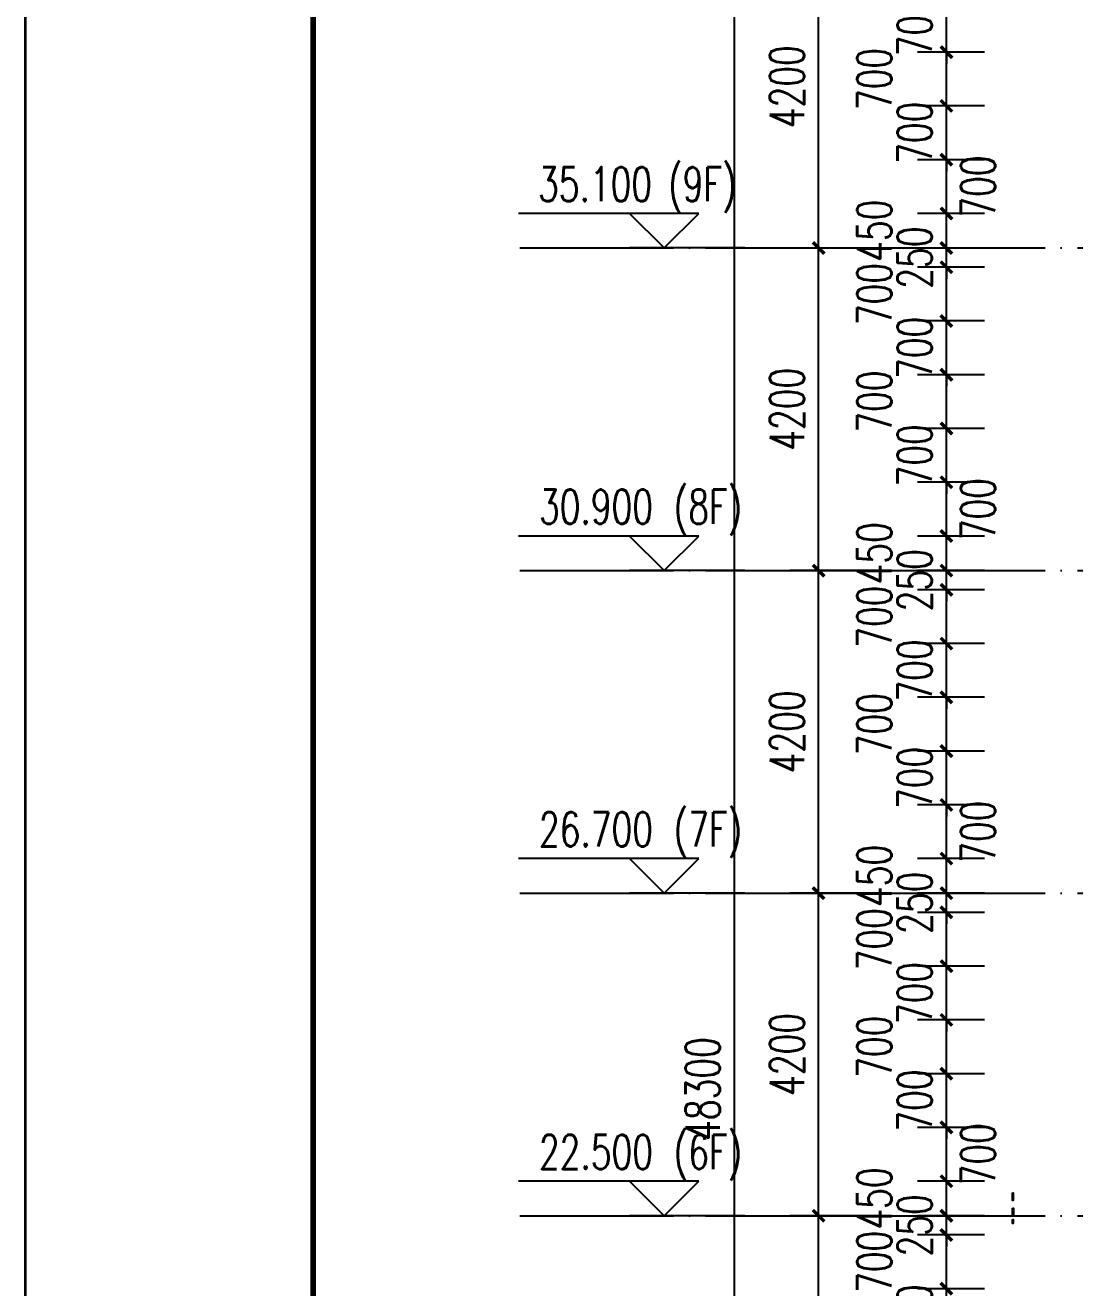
# Model space of a CAD drawing. Header units: millimetres. Extents: x 708158 to 1984082, y -168213 to -53.
# Drawn here: x 708158 to 721824, y -64394 to -47957 of the extents above; entities that cross this region are included whole.
import ezdxf

# ---------------------------------------------------------------- set-up
doc = ezdxf.new("R2010")
doc.units = ezdxf.units.MM
doc.header["$LTSCALE"] = 1000
doc.linetypes.add('DOTE', pattern=[2.42, 2, -0.2, 0.02, -0.2])
doc.layers.get('0').update_dxf_attribs({"color": 8})
for name, color, linetype in [('A-AXIS', 1, 'DOTE'), ('DIM_ELEV', 3, 'Continuous'), ('PUB_DIM', 3, 'Continuous'), ('PUB_TEXT', 7, 'Continuous')]:
    doc.layers.add(name, color=color, linetype=linetype)
doc.layers.add('图框', color=4, linetype='Continuous', lineweight=35)
doc.styles.add('_TCH_DIM', font='SIMPLEX', dxfattribs={"bigfont": 'GBCBIG'})
doc.styles.add('_TCH_DIM_T3', font='SIMPLEX', dxfattribs={"width": 0.705882, "bigfont": 'GBCBIG'})
doc.dimstyles.new('_TCH_ARCH&&150', dxfattribs={"dimtxt": 446.25, "dimasz": 150, "dimexe": 375, "dimexo": 450, "dimgap": 189.375, "dimtad": 1, "dimdec": 0, "dimzin": 0, "dimdsep": 46, "dimtxsty": '_TCH_DIM_T3', "dimblk": 'ARCHTICK', "dimcen": 0.09, "dimclrt": 7, "dimazin": 2, "dimtfac": 1, "dimtdec": 0, "dimtix": 1, "dimtmove": 2, "dimatfit": 3, "dimfxl": 1, "dimtolj": 1, "dimtzin": 0, "dimarcsym": 0})

# ---------------------------------------------------------------- blocks, each defined once
blk = doc.blocks.new('A$C998f5811')
at = {"layer": '图框', "color": 4}
blk.add_line((-126150, 89100), (-126150, 0), dxfattribs=at)
at = {"layer": '图框', "color": 4, "const_width": 74.2}
blk.add_lwpolyline([(-122400, 1500), (-1500, 1500), (-1500, 87600), (-122400, 87600)], close=True, dxfattribs=at)
blk = doc.blocks.new('_ArchTick')
at = {"color": 0, "linetype": 'ByBlock', "const_width": 0.3}
blk.add_lwpolyline([(-0.5, -0.5), (0.5, 0.5)], dxfattribs=at)
blk = doc.blocks.new('*D175')
at = {"layer": 'Defpoints', "color": 0, "transparency": 16777216}
for p in [(717393, -37657), (719866, -37657), (719866, -85957)]:
    blk.add_point(p, dxfattribs=at)
at = {"layer": 'PUB_DIM', "color": 0, "lineweight": -2, "transparency": 16777216}
for p, q in [((719416, -37657), (717018, -37657)), ((717393, -85957), (717393, -37657)), ((719416, -85957), (717018, -85957))]:
    blk.add_line(p, q, dxfattribs=at)
at = {"layer": 'PUB_DIM', "color": 0, "lineweight": -2, "transparency": 16777216, "xscale": 150, "yscale": 150, "zscale": 150}
for p, rotation in [((717393, -37657), 90), ((717393, -85957), 270)]:
    blk.add_blockref('_ArchTick', p, dxfattribs=dict(at, rotation=rotation))
at = {"layer": 'PUB_DIM', "color": 7, "transparency": 16777216, "insert": (716980, -61807), "char_height": 446.2, "attachment_point": 5, "rotation": 90, "style": '_TCH_DIM_T3'}
blk.add_mtext('\\A1;48300', dxfattribs=at)
blk = doc.blocks.new('*D180')
at = {"layer": 'Defpoints', "color": 0, "transparency": 16777216}
for p in [(718489, -63457), (719866, -63457), (719866, -67657)]:
    blk.add_point(p, dxfattribs=at)
at = {"layer": 'PUB_DIM', "color": 0, "lineweight": -2, "transparency": 16777216}
for p, q in [((719416, -63457), (718114, -63457)), ((718489, -67657), (718489, -63457)), ((719416, -67657), (718114, -67657))]:
    blk.add_line(p, q, dxfattribs=at)
at = {"layer": 'PUB_DIM', "color": 0, "lineweight": -2, "transparency": 16777216, "xscale": 150, "yscale": 150, "zscale": 150}
for p, rotation in [((718489, -63457), 90), ((718489, -67657), 270)]:
    blk.add_blockref('_ArchTick', p, dxfattribs=dict(at, rotation=rotation))
at = {"layer": 'PUB_DIM', "color": 7, "transparency": 16777216, "insert": (718077, -65557), "char_height": 446.2, "attachment_point": 5, "rotation": 90, "style": '_TCH_DIM_T3'}
blk.add_mtext('\\A1;4200', dxfattribs=at)
blk = doc.blocks.new('*D181')
at = {"layer": 'Defpoints', "color": 0, "transparency": 16777216}
for p in [(718489, -59257), (719866, -59257), (719866, -63457)]:
    blk.add_point(p, dxfattribs=at)
at = {"layer": 'PUB_DIM', "color": 0, "lineweight": -2, "transparency": 16777216}
for p, q in [((719416, -59257), (718114, -59257)), ((718489, -63457), (718489, -59257)), ((719416, -63457), (718114, -63457))]:
    blk.add_line(p, q, dxfattribs=at)
at = {"layer": 'PUB_DIM', "color": 0, "lineweight": -2, "transparency": 16777216, "xscale": 150, "yscale": 150, "zscale": 150}
for p, rotation in [((718489, -59257), 90), ((718489, -63457), 270)]:
    blk.add_blockref('_ArchTick', p, dxfattribs=dict(at, rotation=rotation))
at = {"layer": 'PUB_DIM', "color": 7, "transparency": 16777216, "insert": (718077, -61357), "char_height": 446.2, "attachment_point": 5, "rotation": 90, "style": '_TCH_DIM_T3'}
blk.add_mtext('\\A1;4200', dxfattribs=at)
blk = doc.blocks.new('*D182')
at = {"layer": 'Defpoints', "color": 0, "transparency": 16777216}
for p in [(718489, -55057), (719866, -55057), (719866, -59257)]:
    blk.add_point(p, dxfattribs=at)
at = {"layer": 'PUB_DIM', "color": 0, "lineweight": -2, "transparency": 16777216}
for p, q in [((719416, -55057), (718114, -55057)), ((718489, -59257), (718489, -55057)), ((719416, -59257), (718114, -59257))]:
    blk.add_line(p, q, dxfattribs=at)
at = {"layer": 'PUB_DIM', "color": 0, "lineweight": -2, "transparency": 16777216, "xscale": 150, "yscale": 150, "zscale": 150}
for p, rotation in [((718489, -55057), 90), ((718489, -59257), 270)]:
    blk.add_blockref('_ArchTick', p, dxfattribs=dict(at, rotation=rotation))
at = {"layer": 'PUB_DIM', "color": 7, "transparency": 16777216, "insert": (718077, -57157), "char_height": 446.2, "attachment_point": 5, "rotation": 90, "style": '_TCH_DIM_T3'}
blk.add_mtext('\\A1;4200', dxfattribs=at)
blk = doc.blocks.new('*D183')
at = {"layer": 'Defpoints', "color": 0, "transparency": 16777216}
for p in [(718489, -50857), (719866, -50857), (719866, -55057)]:
    blk.add_point(p, dxfattribs=at)
at = {"layer": 'PUB_DIM', "color": 0, "lineweight": -2, "transparency": 16777216}
for p, q in [((719416, -50857), (718114, -50857)), ((718489, -55057), (718489, -50857)), ((719416, -55057), (718114, -55057))]:
    blk.add_line(p, q, dxfattribs=at)
at = {"layer": 'PUB_DIM', "color": 0, "lineweight": -2, "transparency": 16777216, "xscale": 150, "yscale": 150, "zscale": 150}
for p, rotation in [((718489, -50857), 90), ((718489, -55057), 270)]:
    blk.add_blockref('_ArchTick', p, dxfattribs=dict(at, rotation=rotation))
at = {"layer": 'PUB_DIM', "color": 7, "transparency": 16777216, "insert": (718077, -52957), "char_height": 446.2, "attachment_point": 5, "rotation": 90, "style": '_TCH_DIM_T3'}
blk.add_mtext('\\A1;4200', dxfattribs=at)
blk = doc.blocks.new('*D184')
at = {"layer": 'Defpoints', "color": 0, "transparency": 16777216}
for p in [(718489, -46657), (719866, -46657), (719866, -50857)]:
    blk.add_point(p, dxfattribs=at)
at = {"layer": 'PUB_DIM', "color": 0, "lineweight": -2, "transparency": 16777216}
for p, q in [((719416, -46657), (718114, -46657)), ((718489, -50857), (718489, -46657)), ((719416, -50857), (718114, -50857))]:
    blk.add_line(p, q, dxfattribs=at)
at = {"layer": 'PUB_DIM', "color": 0, "lineweight": -2, "transparency": 16777216, "xscale": 150, "yscale": 150, "zscale": 150}
for p, rotation in [((718489, -46657), 90), ((718489, -50857), 270)]:
    blk.add_blockref('_ArchTick', p, dxfattribs=dict(at, rotation=rotation))
at = {"layer": 'PUB_DIM', "color": 7, "transparency": 16777216, "insert": (718077, -48757), "char_height": 446.2, "attachment_point": 5, "rotation": 90, "style": '_TCH_DIM_T3'}
blk.add_mtext('\\A1;4200', dxfattribs=at)
blk = doc.blocks.new('*D218')
at = {"layer": 'Defpoints', "color": 0, "transparency": 16777216}
for p in [(720153, -64407), (721100, -64407), (721100, -65107)]:
    blk.add_point(p, dxfattribs=at)
at = {"layer": 'PUB_DIM', "color": 0, "lineweight": -2, "transparency": 16777216}
for p, q in [((720153, -64407), (720153, -64257)), ((720650, -64407), (719778, -64407)), ((720153, -65107), (720153, -64407)), ((720650, -65107), (719778, -65107)), ((720153, -65107), (720153, -65257))]:
    blk.add_line(p, q, dxfattribs=at)
at = {"layer": 'PUB_DIM', "color": 0, "lineweight": -2, "transparency": 16777216, "xscale": 150, "yscale": 150, "zscale": 150}
for p, rotation in [((720153, -64407), 270), ((720153, -65107), 90)]:
    blk.add_blockref('_ArchTick', p, dxfattribs=dict(at, rotation=rotation))
at = {"layer": 'PUB_DIM', "color": 7, "transparency": 16777216, "insert": (719740, -64757), "char_height": 446.2, "attachment_point": 5, "rotation": 90, "style": '_TCH_DIM_T3'}
blk.add_mtext('\\A1;700', dxfattribs=at)
blk = doc.blocks.new('*D219')
at = {"layer": 'Defpoints', "color": 0, "transparency": 16777216}
for p in [(720153, -63707), (721100, -63707), (721100, -64407)]:
    blk.add_point(p, dxfattribs=at)
at = {"layer": 'PUB_DIM', "color": 0, "lineweight": -2, "transparency": 16777216}
for p, q in [((720650, -63707), (719778, -63707)), ((720153, -64407), (720153, -63707)), ((720650, -64407), (719778, -64407))]:
    blk.add_line(p, q, dxfattribs=at)
at = {"layer": 'PUB_DIM', "color": 0, "lineweight": -2, "transparency": 16777216, "xscale": 150, "yscale": 150, "zscale": 150}
for p, rotation in [((720153, -63707), 90), ((720153, -64407), 270)]:
    blk.add_blockref('_ArchTick', p, dxfattribs=dict(at, rotation=rotation))
at = {"layer": 'PUB_DIM', "color": 7, "transparency": 16777216, "insert": (719215, -64057), "char_height": 446.2, "attachment_point": 5, "rotation": 90, "style": '_TCH_DIM_T3'}
blk.add_mtext('\\A1;700', dxfattribs=at)
blk = doc.blocks.new('*D220')
at = {"layer": 'Defpoints', "color": 0, "transparency": 16777216}
for p in [(720153, -63457), (721100, -63457), (721100, -63707)]:
    blk.add_point(p, dxfattribs=at)
at = {"layer": 'PUB_DIM', "color": 0, "lineweight": -2, "transparency": 16777216}
for p, q in [((720153, -63457), (720153, -63307)), ((720650, -63457), (719778, -63457)), ((720153, -63707), (720153, -63457)), ((720650, -63707), (719778, -63707)), ((720153, -63707), (720153, -63857))]:
    blk.add_line(p, q, dxfattribs=at)
at = {"layer": 'PUB_DIM', "color": 0, "lineweight": -2, "transparency": 16777216, "xscale": 150, "yscale": 150, "zscale": 150}
for p, rotation in [((720153, -63457), 270), ((720153, -63707), 90)]:
    blk.add_blockref('_ArchTick', p, dxfattribs=dict(at, rotation=rotation))
at = {"layer": 'PUB_DIM', "color": 7, "transparency": 16777216, "insert": (719740, -63582), "char_height": 446.2, "attachment_point": 5, "rotation": 90, "style": '_TCH_DIM_T3'}
blk.add_mtext('\\A1;250', dxfattribs=at)
blk = doc.blocks.new('*D221')
at = {"layer": 'Defpoints', "color": 0, "transparency": 16777216}
for p in [(720153, -63007), (721100, -63007), (721100, -63457)]:
    blk.add_point(p, dxfattribs=at)
at = {"layer": 'PUB_DIM', "color": 0, "lineweight": -2, "transparency": 16777216}
for p, q in [((720650, -63007), (719778, -63007)), ((720153, -63457), (720153, -63007)), ((720650, -63457), (719778, -63457))]:
    blk.add_line(p, q, dxfattribs=at)
at = {"layer": 'PUB_DIM', "color": 0, "lineweight": -2, "transparency": 16777216, "xscale": 150, "yscale": 150, "zscale": 150}
for p, rotation in [((720153, -63007), 90), ((720153, -63457), 270)]:
    blk.add_blockref('_ArchTick', p, dxfattribs=dict(at, rotation=rotation))
at = {"layer": 'PUB_DIM', "color": 7, "transparency": 16777216, "insert": (719215, -63232), "char_height": 446.2, "attachment_point": 5, "rotation": 90, "style": '_TCH_DIM_T3'}
blk.add_mtext('\\A1;450', dxfattribs=at)
blk = doc.blocks.new('*D222')
at = {"layer": 'Defpoints', "color": 0, "transparency": 16777216}
for p in [(720153, -62307), (721100, -62307), (721100, -63007)]:
    blk.add_point(p, dxfattribs=at)
at = {"layer": 'PUB_DIM', "color": 0, "lineweight": -2, "transparency": 16777216}
for p, q in [((720650, -62307), (719778, -62307)), ((720153, -63007), (720153, -62307)), ((720650, -63007), (719778, -63007))]:
    blk.add_line(p, q, dxfattribs=at)
at = {"layer": 'PUB_DIM', "color": 0, "lineweight": -2, "transparency": 16777216, "xscale": 150, "yscale": 150, "zscale": 150}
for p, rotation in [((720153, -62307), 90), ((720153, -63007), 270)]:
    blk.add_blockref('_ArchTick', p, dxfattribs=dict(at, rotation=rotation))
at = {"layer": 'PUB_DIM', "color": 7, "transparency": 16777216, "insert": (720565, -62657), "char_height": 446.2, "attachment_point": 5, "rotation": 90, "style": '_TCH_DIM_T3'}
blk.add_mtext('\\A1;700', dxfattribs=at)
blk = doc.blocks.new('*D223')
at = {"layer": 'Defpoints', "color": 0, "transparency": 16777216}
for p in [(720153, -61607), (721100, -61607), (721100, -62307)]:
    blk.add_point(p, dxfattribs=at)
at = {"layer": 'PUB_DIM', "color": 0, "lineweight": -2, "transparency": 16777216}
for p, q in [((720153, -61607), (720153, -61457)), ((720650, -61607), (719778, -61607)), ((720153, -62307), (720153, -61607)), ((720650, -62307), (719778, -62307)), ((720153, -62307), (720153, -62457))]:
    blk.add_line(p, q, dxfattribs=at)
at = {"layer": 'PUB_DIM', "color": 0, "lineweight": -2, "transparency": 16777216, "xscale": 150, "yscale": 150, "zscale": 150}
for p, rotation in [((720153, -61607), 270), ((720153, -62307), 90)]:
    blk.add_blockref('_ArchTick', p, dxfattribs=dict(at, rotation=rotation))
at = {"layer": 'PUB_DIM', "color": 7, "transparency": 16777216, "insert": (719740, -61957), "char_height": 446.2, "attachment_point": 5, "rotation": 90, "style": '_TCH_DIM_T3'}
blk.add_mtext('\\A1;700', dxfattribs=at)
blk = doc.blocks.new('*D224')
at = {"layer": 'Defpoints', "color": 0, "transparency": 16777216}
for p in [(720153, -60907), (721100, -60907), (721100, -61607)]:
    blk.add_point(p, dxfattribs=at)
at = {"layer": 'PUB_DIM', "color": 0, "lineweight": -2, "transparency": 16777216}
for p, q in [((720650, -60907), (719778, -60907)), ((720153, -61607), (720153, -60907)), ((720650, -61607), (719778, -61607))]:
    blk.add_line(p, q, dxfattribs=at)
at = {"layer": 'PUB_DIM', "color": 0, "lineweight": -2, "transparency": 16777216, "xscale": 150, "yscale": 150, "zscale": 150}
for p, rotation in [((720153, -60907), 90), ((720153, -61607), 270)]:
    blk.add_blockref('_ArchTick', p, dxfattribs=dict(at, rotation=rotation))
at = {"layer": 'PUB_DIM', "color": 7, "transparency": 16777216, "insert": (719215, -61257), "char_height": 446.2, "attachment_point": 5, "rotation": 90, "style": '_TCH_DIM_T3'}
blk.add_mtext('\\A1;700', dxfattribs=at)
blk = doc.blocks.new('*D225')
at = {"layer": 'Defpoints', "color": 0, "transparency": 16777216}
for p in [(720153, -60207), (721100, -60207), (721100, -60907)]:
    blk.add_point(p, dxfattribs=at)
at = {"layer": 'PUB_DIM', "color": 0, "lineweight": -2, "transparency": 16777216}
for p, q in [((720153, -60207), (720153, -60057)), ((720650, -60207), (719778, -60207)), ((720153, -60907), (720153, -60207)), ((720650, -60907), (719778, -60907)), ((720153, -60907), (720153, -61057))]:
    blk.add_line(p, q, dxfattribs=at)
at = {"layer": 'PUB_DIM', "color": 0, "lineweight": -2, "transparency": 16777216, "xscale": 150, "yscale": 150, "zscale": 150}
for p, rotation in [((720153, -60207), 270), ((720153, -60907), 90)]:
    blk.add_blockref('_ArchTick', p, dxfattribs=dict(at, rotation=rotation))
at = {"layer": 'PUB_DIM', "color": 7, "transparency": 16777216, "insert": (719740, -60557), "char_height": 446.2, "attachment_point": 5, "rotation": 90, "style": '_TCH_DIM_T3'}
blk.add_mtext('\\A1;700', dxfattribs=at)
blk = doc.blocks.new('*D226')
at = {"layer": 'Defpoints', "color": 0, "transparency": 16777216}
for p in [(720153, -59507), (721100, -59507), (721100, -60207)]:
    blk.add_point(p, dxfattribs=at)
at = {"layer": 'PUB_DIM', "color": 0, "lineweight": -2, "transparency": 16777216}
for p, q in [((720650, -59507), (719778, -59507)), ((720153, -60207), (720153, -59507)), ((720650, -60207), (719778, -60207))]:
    blk.add_line(p, q, dxfattribs=at)
at = {"layer": 'PUB_DIM', "color": 0, "lineweight": -2, "transparency": 16777216, "xscale": 150, "yscale": 150, "zscale": 150}
for p, rotation in [((720153, -59507), 90), ((720153, -60207), 270)]:
    blk.add_blockref('_ArchTick', p, dxfattribs=dict(at, rotation=rotation))
at = {"layer": 'PUB_DIM', "color": 7, "transparency": 16777216, "insert": (719215, -59857), "char_height": 446.2, "attachment_point": 5, "rotation": 90, "style": '_TCH_DIM_T3'}
blk.add_mtext('\\A1;700', dxfattribs=at)
blk = doc.blocks.new('*D227')
at = {"layer": 'Defpoints', "color": 0, "transparency": 16777216}
for p in [(720153, -59257), (721100, -59257), (721100, -59507)]:
    blk.add_point(p, dxfattribs=at)
at = {"layer": 'PUB_DIM', "color": 0, "lineweight": -2, "transparency": 16777216}
for p, q in [((720153, -59257), (720153, -59107)), ((720650, -59257), (719778, -59257)), ((720153, -59507), (720153, -59257)), ((720650, -59507), (719778, -59507)), ((720153, -59507), (720153, -59657))]:
    blk.add_line(p, q, dxfattribs=at)
at = {"layer": 'PUB_DIM', "color": 0, "lineweight": -2, "transparency": 16777216, "xscale": 150, "yscale": 150, "zscale": 150}
for p, rotation in [((720153, -59257), 270), ((720153, -59507), 90)]:
    blk.add_blockref('_ArchTick', p, dxfattribs=dict(at, rotation=rotation))
at = {"layer": 'PUB_DIM', "color": 7, "transparency": 16777216, "insert": (719740, -59382), "char_height": 446.2, "attachment_point": 5, "rotation": 90, "style": '_TCH_DIM_T3'}
blk.add_mtext('\\A1;250', dxfattribs=at)
blk = doc.blocks.new('*D228')
at = {"layer": 'Defpoints', "color": 0, "transparency": 16777216}
for p in [(720153, -58807), (721100, -58807), (721100, -59257)]:
    blk.add_point(p, dxfattribs=at)
at = {"layer": 'PUB_DIM', "color": 0, "lineweight": -2, "transparency": 16777216}
for p, q in [((720650, -58807), (719778, -58807)), ((720153, -59257), (720153, -58807)), ((720650, -59257), (719778, -59257))]:
    blk.add_line(p, q, dxfattribs=at)
at = {"layer": 'PUB_DIM', "color": 0, "lineweight": -2, "transparency": 16777216, "xscale": 150, "yscale": 150, "zscale": 150}
for p, rotation in [((720153, -58807), 90), ((720153, -59257), 270)]:
    blk.add_blockref('_ArchTick', p, dxfattribs=dict(at, rotation=rotation))
at = {"layer": 'PUB_DIM', "color": 7, "transparency": 16777216, "insert": (719215, -59032), "char_height": 446.2, "attachment_point": 5, "rotation": 90, "style": '_TCH_DIM_T3'}
blk.add_mtext('\\A1;450', dxfattribs=at)
blk = doc.blocks.new('*D229')
at = {"layer": 'Defpoints', "color": 0, "transparency": 16777216}
for p in [(720153, -58107), (721100, -58107), (721100, -58807)]:
    blk.add_point(p, dxfattribs=at)
at = {"layer": 'PUB_DIM', "color": 0, "lineweight": -2, "transparency": 16777216}
for p, q in [((720650, -58107), (719778, -58107)), ((720153, -58807), (720153, -58107)), ((720650, -58807), (719778, -58807))]:
    blk.add_line(p, q, dxfattribs=at)
at = {"layer": 'PUB_DIM', "color": 0, "lineweight": -2, "transparency": 16777216, "xscale": 150, "yscale": 150, "zscale": 150}
for p, rotation in [((720153, -58107), 90), ((720153, -58807), 270)]:
    blk.add_blockref('_ArchTick', p, dxfattribs=dict(at, rotation=rotation))
at = {"layer": 'PUB_DIM', "color": 7, "transparency": 16777216, "insert": (720565, -58457), "char_height": 446.2, "attachment_point": 5, "rotation": 90, "style": '_TCH_DIM_T3'}
blk.add_mtext('\\A1;700', dxfattribs=at)
blk = doc.blocks.new('*D230')
at = {"layer": 'Defpoints', "color": 0, "transparency": 16777216}
for p in [(720153, -57407), (721100, -57407), (721100, -58107)]:
    blk.add_point(p, dxfattribs=at)
at = {"layer": 'PUB_DIM', "color": 0, "lineweight": -2, "transparency": 16777216}
for p, q in [((720153, -57407), (720153, -57257)), ((720650, -57407), (719778, -57407)), ((720153, -58107), (720153, -57407)), ((720650, -58107), (719778, -58107)), ((720153, -58107), (720153, -58257))]:
    blk.add_line(p, q, dxfattribs=at)
at = {"layer": 'PUB_DIM', "color": 0, "lineweight": -2, "transparency": 16777216, "xscale": 150, "yscale": 150, "zscale": 150}
for p, rotation in [((720153, -57407), 270), ((720153, -58107), 90)]:
    blk.add_blockref('_ArchTick', p, dxfattribs=dict(at, rotation=rotation))
at = {"layer": 'PUB_DIM', "color": 7, "transparency": 16777216, "insert": (719740, -57757), "char_height": 446.2, "attachment_point": 5, "rotation": 90, "style": '_TCH_DIM_T3'}
blk.add_mtext('\\A1;700', dxfattribs=at)
blk = doc.blocks.new('*D231')
at = {"layer": 'Defpoints', "color": 0, "transparency": 16777216}
for p in [(720153, -56707), (721100, -56707), (721100, -57407)]:
    blk.add_point(p, dxfattribs=at)
at = {"layer": 'PUB_DIM', "color": 0, "lineweight": -2, "transparency": 16777216}
for p, q in [((720650, -56707), (719778, -56707)), ((720153, -57407), (720153, -56707)), ((720650, -57407), (719778, -57407))]:
    blk.add_line(p, q, dxfattribs=at)
at = {"layer": 'PUB_DIM', "color": 0, "lineweight": -2, "transparency": 16777216, "xscale": 150, "yscale": 150, "zscale": 150}
for p, rotation in [((720153, -56707), 90), ((720153, -57407), 270)]:
    blk.add_blockref('_ArchTick', p, dxfattribs=dict(at, rotation=rotation))
at = {"layer": 'PUB_DIM', "color": 7, "transparency": 16777216, "insert": (719215, -57057), "char_height": 446.2, "attachment_point": 5, "rotation": 90, "style": '_TCH_DIM_T3'}
blk.add_mtext('\\A1;700', dxfattribs=at)
blk = doc.blocks.new('*D232')
at = {"layer": 'Defpoints', "color": 0, "transparency": 16777216}
for p in [(720153, -56007), (721100, -56007), (721100, -56707)]:
    blk.add_point(p, dxfattribs=at)
at = {"layer": 'PUB_DIM', "color": 0, "lineweight": -2, "transparency": 16777216}
for p, q in [((720153, -56007), (720153, -55857)), ((720650, -56007), (719778, -56007)), ((720153, -56707), (720153, -56007)), ((720650, -56707), (719778, -56707)), ((720153, -56707), (720153, -56857))]:
    blk.add_line(p, q, dxfattribs=at)
at = {"layer": 'PUB_DIM', "color": 0, "lineweight": -2, "transparency": 16777216, "xscale": 150, "yscale": 150, "zscale": 150}
for p, rotation in [((720153, -56007), 270), ((720153, -56707), 90)]:
    blk.add_blockref('_ArchTick', p, dxfattribs=dict(at, rotation=rotation))
at = {"layer": 'PUB_DIM', "color": 7, "transparency": 16777216, "insert": (719740, -56357), "char_height": 446.2, "attachment_point": 5, "rotation": 90, "style": '_TCH_DIM_T3'}
blk.add_mtext('\\A1;700', dxfattribs=at)
blk = doc.blocks.new('*D233')
at = {"layer": 'Defpoints', "color": 0, "transparency": 16777216}
for p in [(720153, -55307), (721100, -55307), (721100, -56007)]:
    blk.add_point(p, dxfattribs=at)
at = {"layer": 'PUB_DIM', "color": 0, "lineweight": -2, "transparency": 16777216}
for p, q in [((720650, -55307), (719778, -55307)), ((720153, -56007), (720153, -55307)), ((720650, -56007), (719778, -56007))]:
    blk.add_line(p, q, dxfattribs=at)
at = {"layer": 'PUB_DIM', "color": 0, "lineweight": -2, "transparency": 16777216, "xscale": 150, "yscale": 150, "zscale": 150}
for p, rotation in [((720153, -55307), 90), ((720153, -56007), 270)]:
    blk.add_blockref('_ArchTick', p, dxfattribs=dict(at, rotation=rotation))
at = {"layer": 'PUB_DIM', "color": 7, "transparency": 16777216, "insert": (719215, -55657), "char_height": 446.2, "attachment_point": 5, "rotation": 90, "style": '_TCH_DIM_T3'}
blk.add_mtext('\\A1;700', dxfattribs=at)
blk = doc.blocks.new('*D234')
at = {"layer": 'Defpoints', "color": 0, "transparency": 16777216}
for p in [(720153, -55057), (721100, -55057), (721100, -55307)]:
    blk.add_point(p, dxfattribs=at)
at = {"layer": 'PUB_DIM', "color": 0, "lineweight": -2, "transparency": 16777216}
for p, q in [((720650, -55057), (719778, -55057)), ((720153, -55057), (720153, -54907)), ((720153, -55307), (720153, -55057)), ((720650, -55307), (719778, -55307)), ((720153, -55307), (720153, -55457))]:
    blk.add_line(p, q, dxfattribs=at)
at = {"layer": 'PUB_DIM', "color": 0, "lineweight": -2, "transparency": 16777216, "xscale": 150, "yscale": 150, "zscale": 150}
for p, rotation in [((720153, -55057), 270), ((720153, -55307), 90)]:
    blk.add_blockref('_ArchTick', p, dxfattribs=dict(at, rotation=rotation))
at = {"layer": 'PUB_DIM', "color": 7, "transparency": 16777216, "insert": (719740, -55182), "char_height": 446.2, "attachment_point": 5, "rotation": 90, "style": '_TCH_DIM_T3'}
blk.add_mtext('\\A1;250', dxfattribs=at)
blk = doc.blocks.new('*D235')
at = {"layer": 'Defpoints', "color": 0, "transparency": 16777216}
for p in [(720153, -54607), (721100, -54607), (721100, -55057)]:
    blk.add_point(p, dxfattribs=at)
at = {"layer": 'PUB_DIM', "color": 0, "lineweight": -2, "transparency": 16777216}
for p, q in [((720650, -54607), (719778, -54607)), ((720153, -55057), (720153, -54607)), ((720650, -55057), (719778, -55057))]:
    blk.add_line(p, q, dxfattribs=at)
at = {"layer": 'PUB_DIM', "color": 0, "lineweight": -2, "transparency": 16777216, "xscale": 150, "yscale": 150, "zscale": 150}
for p, rotation in [((720153, -54607), 90), ((720153, -55057), 270)]:
    blk.add_blockref('_ArchTick', p, dxfattribs=dict(at, rotation=rotation))
at = {"layer": 'PUB_DIM', "color": 7, "transparency": 16777216, "insert": (719215, -54832), "char_height": 446.2, "attachment_point": 5, "rotation": 90, "style": '_TCH_DIM_T3'}
blk.add_mtext('\\A1;450', dxfattribs=at)
blk = doc.blocks.new('*D236')
at = {"layer": 'Defpoints', "color": 0, "transparency": 16777216}
for p in [(720153, -53907), (721100, -53907), (721100, -54607)]:
    blk.add_point(p, dxfattribs=at)
at = {"layer": 'PUB_DIM', "color": 0, "lineweight": -2, "transparency": 16777216}
for p, q in [((720650, -53907), (719778, -53907)), ((720153, -54607), (720153, -53907)), ((720650, -54607), (719778, -54607))]:
    blk.add_line(p, q, dxfattribs=at)
at = {"layer": 'PUB_DIM', "color": 0, "lineweight": -2, "transparency": 16777216, "xscale": 150, "yscale": 150, "zscale": 150}
for p, rotation in [((720153, -53907), 90), ((720153, -54607), 270)]:
    blk.add_blockref('_ArchTick', p, dxfattribs=dict(at, rotation=rotation))
at = {"layer": 'PUB_DIM', "color": 7, "transparency": 16777216, "insert": (720565, -54257), "char_height": 446.2, "attachment_point": 5, "rotation": 90, "style": '_TCH_DIM_T3'}
blk.add_mtext('\\A1;700', dxfattribs=at)
blk = doc.blocks.new('*D237')
at = {"layer": 'Defpoints', "color": 0, "transparency": 16777216}
for p in [(720153, -53207), (721100, -53207), (721100, -53907)]:
    blk.add_point(p, dxfattribs=at)
at = {"layer": 'PUB_DIM', "color": 0, "lineweight": -2, "transparency": 16777216}
for p, q in [((720153, -53207), (720153, -53057)), ((720650, -53207), (719778, -53207)), ((720153, -53907), (720153, -53207)), ((720650, -53907), (719778, -53907)), ((720153, -53907), (720153, -54057))]:
    blk.add_line(p, q, dxfattribs=at)
at = {"layer": 'PUB_DIM', "color": 0, "lineweight": -2, "transparency": 16777216, "xscale": 150, "yscale": 150, "zscale": 150}
for p, rotation in [((720153, -53207), 270), ((720153, -53907), 90)]:
    blk.add_blockref('_ArchTick', p, dxfattribs=dict(at, rotation=rotation))
at = {"layer": 'PUB_DIM', "color": 7, "transparency": 16777216, "insert": (719740, -53557), "char_height": 446.2, "attachment_point": 5, "rotation": 90, "style": '_TCH_DIM_T3'}
blk.add_mtext('\\A1;700', dxfattribs=at)
blk = doc.blocks.new('*D238')
at = {"layer": 'Defpoints', "color": 0, "transparency": 16777216}
for p in [(720153, -52507), (721100, -52507), (721100, -53207)]:
    blk.add_point(p, dxfattribs=at)
at = {"layer": 'PUB_DIM', "color": 0, "lineweight": -2, "transparency": 16777216}
for p, q in [((720650, -52507), (719778, -52507)), ((720153, -53207), (720153, -52507)), ((720650, -53207), (719778, -53207))]:
    blk.add_line(p, q, dxfattribs=at)
at = {"layer": 'PUB_DIM', "color": 0, "lineweight": -2, "transparency": 16777216, "xscale": 150, "yscale": 150, "zscale": 150}
for p, rotation in [((720153, -52507), 90), ((720153, -53207), 270)]:
    blk.add_blockref('_ArchTick', p, dxfattribs=dict(at, rotation=rotation))
at = {"layer": 'PUB_DIM', "color": 7, "transparency": 16777216, "insert": (719215, -52857), "char_height": 446.2, "attachment_point": 5, "rotation": 90, "style": '_TCH_DIM_T3'}
blk.add_mtext('\\A1;700', dxfattribs=at)
blk = doc.blocks.new('*D239')
at = {"layer": 'Defpoints', "color": 0, "transparency": 16777216}
for p in [(720153, -51807), (721100, -51807), (721100, -52507)]:
    blk.add_point(p, dxfattribs=at)
at = {"layer": 'PUB_DIM', "color": 0, "lineweight": -2, "transparency": 16777216}
for p, q in [((720153, -51807), (720153, -51657)), ((720650, -51807), (719778, -51807)), ((720153, -52507), (720153, -51807)), ((720650, -52507), (719778, -52507)), ((720153, -52507), (720153, -52657))]:
    blk.add_line(p, q, dxfattribs=at)
at = {"layer": 'PUB_DIM', "color": 0, "lineweight": -2, "transparency": 16777216, "xscale": 150, "yscale": 150, "zscale": 150}
for p, rotation in [((720153, -51807), 270), ((720153, -52507), 90)]:
    blk.add_blockref('_ArchTick', p, dxfattribs=dict(at, rotation=rotation))
at = {"layer": 'PUB_DIM', "color": 7, "transparency": 16777216, "insert": (719740, -52157), "char_height": 446.2, "attachment_point": 5, "rotation": 90, "style": '_TCH_DIM_T3'}
blk.add_mtext('\\A1;700', dxfattribs=at)
blk = doc.blocks.new('*D240')
at = {"layer": 'Defpoints', "color": 0, "transparency": 16777216}
for p in [(720153, -51107), (721100, -51107), (721100, -51807)]:
    blk.add_point(p, dxfattribs=at)
at = {"layer": 'PUB_DIM', "color": 0, "lineweight": -2, "transparency": 16777216}
for p, q in [((720650, -51107), (719778, -51107)), ((720153, -51807), (720153, -51107)), ((720650, -51807), (719778, -51807))]:
    blk.add_line(p, q, dxfattribs=at)
at = {"layer": 'PUB_DIM', "color": 0, "lineweight": -2, "transparency": 16777216, "xscale": 150, "yscale": 150, "zscale": 150}
for p, rotation in [((720153, -51107), 90), ((720153, -51807), 270)]:
    blk.add_blockref('_ArchTick', p, dxfattribs=dict(at, rotation=rotation))
at = {"layer": 'PUB_DIM', "color": 7, "transparency": 16777216, "insert": (719215, -51457), "char_height": 446.2, "attachment_point": 5, "rotation": 90, "style": '_TCH_DIM_T3'}
blk.add_mtext('\\A1;700', dxfattribs=at)
blk = doc.blocks.new('*D241')
at = {"layer": 'Defpoints', "color": 0, "transparency": 16777216}
for p in [(720153, -50857), (721100, -50857), (721100, -51107)]:
    blk.add_point(p, dxfattribs=at)
at = {"layer": 'PUB_DIM', "color": 0, "lineweight": -2, "transparency": 16777216}
for p, q in [((720153, -50857), (720153, -50707)), ((720650, -50857), (719778, -50857)), ((720153, -51107), (720153, -50857)), ((720650, -51107), (719778, -51107)), ((720153, -51107), (720153, -51257))]:
    blk.add_line(p, q, dxfattribs=at)
at = {"layer": 'PUB_DIM', "color": 0, "lineweight": -2, "transparency": 16777216, "xscale": 150, "yscale": 150, "zscale": 150}
for p, rotation in [((720153, -50857), 270), ((720153, -51107), 90)]:
    blk.add_blockref('_ArchTick', p, dxfattribs=dict(at, rotation=rotation))
at = {"layer": 'PUB_DIM', "color": 7, "transparency": 16777216, "insert": (719740, -50982), "char_height": 446.2, "attachment_point": 5, "rotation": 90, "style": '_TCH_DIM_T3'}
blk.add_mtext('\\A1;250', dxfattribs=at)
blk = doc.blocks.new('*D242')
at = {"layer": 'Defpoints', "color": 0, "transparency": 16777216}
for p in [(720153, -50407), (721100, -50407), (721100, -50857)]:
    blk.add_point(p, dxfattribs=at)
at = {"layer": 'PUB_DIM', "color": 0, "lineweight": -2, "transparency": 16777216}
for p, q in [((720650, -50407), (719778, -50407)), ((720153, -50857), (720153, -50407)), ((720650, -50857), (719778, -50857))]:
    blk.add_line(p, q, dxfattribs=at)
at = {"layer": 'PUB_DIM', "color": 0, "lineweight": -2, "transparency": 16777216, "xscale": 150, "yscale": 150, "zscale": 150}
for p, rotation in [((720153, -50407), 90), ((720153, -50857), 270)]:
    blk.add_blockref('_ArchTick', p, dxfattribs=dict(at, rotation=rotation))
at = {"layer": 'PUB_DIM', "color": 7, "transparency": 16777216, "insert": (719215, -50632), "char_height": 446.2, "attachment_point": 5, "rotation": 90, "style": '_TCH_DIM_T3'}
blk.add_mtext('\\A1;450', dxfattribs=at)
blk = doc.blocks.new('*D243')
at = {"layer": 'Defpoints', "color": 0, "transparency": 16777216}
for p in [(720153, -49707), (721100, -49707), (721100, -50407)]:
    blk.add_point(p, dxfattribs=at)
at = {"layer": 'PUB_DIM', "color": 0, "lineweight": -2, "transparency": 16777216}
for p, q in [((720650, -49707), (719778, -49707)), ((720153, -50407), (720153, -49707)), ((720650, -50407), (719778, -50407))]:
    blk.add_line(p, q, dxfattribs=at)
at = {"layer": 'PUB_DIM', "color": 0, "lineweight": -2, "transparency": 16777216, "xscale": 150, "yscale": 150, "zscale": 150}
for p, rotation in [((720153, -49707), 90), ((720153, -50407), 270)]:
    blk.add_blockref('_ArchTick', p, dxfattribs=dict(at, rotation=rotation))
at = {"layer": 'PUB_DIM', "color": 7, "transparency": 16777216, "insert": (720565, -50057), "char_height": 446.2, "attachment_point": 5, "rotation": 90, "style": '_TCH_DIM_T3'}
blk.add_mtext('\\A1;700', dxfattribs=at)
blk = doc.blocks.new('*D244')
at = {"layer": 'Defpoints', "color": 0, "transparency": 16777216}
for p in [(720153, -49007), (721100, -49007), (721100, -49707)]:
    blk.add_point(p, dxfattribs=at)
at = {"layer": 'PUB_DIM', "color": 0, "lineweight": -2, "transparency": 16777216}
for p, q in [((720153, -49007), (720153, -48857)), ((720650, -49007), (719778, -49007)), ((720153, -49707), (720153, -49007)), ((720650, -49707), (719778, -49707)), ((720153, -49707), (720153, -49857))]:
    blk.add_line(p, q, dxfattribs=at)
at = {"layer": 'PUB_DIM', "color": 0, "lineweight": -2, "transparency": 16777216, "xscale": 150, "yscale": 150, "zscale": 150}
for p, rotation in [((720153, -49007), 270), ((720153, -49707), 90)]:
    blk.add_blockref('_ArchTick', p, dxfattribs=dict(at, rotation=rotation))
at = {"layer": 'PUB_DIM', "color": 7, "transparency": 16777216, "insert": (719740, -49357), "char_height": 446.2, "attachment_point": 5, "rotation": 90, "style": '_TCH_DIM_T3'}
blk.add_mtext('\\A1;700', dxfattribs=at)
blk = doc.blocks.new('*D245')
at = {"layer": 'Defpoints', "color": 0, "transparency": 16777216}
for p in [(720153, -48307), (721100, -48307), (721100, -49007)]:
    blk.add_point(p, dxfattribs=at)
at = {"layer": 'PUB_DIM', "color": 0, "lineweight": -2, "transparency": 16777216}
for p, q in [((720650, -48307), (719778, -48307)), ((720153, -49007), (720153, -48307)), ((720650, -49007), (719778, -49007))]:
    blk.add_line(p, q, dxfattribs=at)
at = {"layer": 'PUB_DIM', "color": 0, "lineweight": -2, "transparency": 16777216, "xscale": 150, "yscale": 150, "zscale": 150}
for p, rotation in [((720153, -48307), 90), ((720153, -49007), 270)]:
    blk.add_blockref('_ArchTick', p, dxfattribs=dict(at, rotation=rotation))
at = {"layer": 'PUB_DIM', "color": 7, "transparency": 16777216, "insert": (719215, -48657), "char_height": 446.2, "attachment_point": 5, "rotation": 90, "style": '_TCH_DIM_T3'}
blk.add_mtext('\\A1;700', dxfattribs=at)
blk = doc.blocks.new('*D246')
at = {"layer": 'Defpoints', "color": 0, "transparency": 16777216}
for p in [(720153, -47607), (721100, -47607), (721100, -48307)]:
    blk.add_point(p, dxfattribs=at)
at = {"layer": 'PUB_DIM', "color": 0, "lineweight": -2, "transparency": 16777216}
for p, q in [((720153, -47607), (720153, -47457)), ((720650, -47607), (719778, -47607)), ((720153, -48307), (720153, -47607)), ((720650, -48307), (719778, -48307)), ((720153, -48307), (720153, -48457))]:
    blk.add_line(p, q, dxfattribs=at)
at = {"layer": 'PUB_DIM', "color": 0, "lineweight": -2, "transparency": 16777216, "xscale": 150, "yscale": 150, "zscale": 150}
for p, rotation in [((720153, -47607), 270), ((720153, -48307), 90)]:
    blk.add_blockref('_ArchTick', p, dxfattribs=dict(at, rotation=rotation))
at = {"layer": 'PUB_DIM', "color": 7, "transparency": 16777216, "insert": (719740, -47957), "char_height": 446.2, "attachment_point": 5, "rotation": 90, "style": '_TCH_DIM_T3'}
blk.add_mtext('\\A1;700', dxfattribs=at)

msp = doc.modelspace()

# ---------------------------------------------------------------- linework, layer by layer
for points in [[(721012.6, -63156.7), (721022.6, -63156.7), (721022.6, -63256.7), (721012.6, -63256.7)], [(721012.6, -63356.7), (721028.6, -63356.7), (721028.6, -63456.7), (721012.6, -63456.7)], [(721012.6, -63506.7), (721022.6, -63506.7), (721022.6, -63556.7), (721012.6, -63556.7)]]:
    msp.add_lwpolyline(points, close=True)
at = {"layer": 'A-AXIS'}
for p, q in [((714598, -50856.7), (825203.3, -50856.7)), ((714598, -55056.7), (825203.3, -55056.7)), ((714598, -59256.7), (825203.3, -59256.7)), ((714598, -63456.7), (825203.3, -63456.7))]:
    msp.add_line(p, q, dxfattribs=at)
at = {"layer": 'DIM_ELEV'}
for p, q in [((716928, -50406.7), (714580.5, -50406.7)), ((716478, -50856.7), (716028, -50406.7)), ((716478, -50856.7), (716928, -50406.7)), ((717528, -50856.7), (716028, -50856.7)), ((716928, -54606.7), (714580.5, -54606.7)), ((716478, -55056.7), (716028, -54606.7)), ((716478, -55056.7), (716928, -54606.7)), ((717528, -55056.7), (716028, -55056.7)), ((716928, -58806.7), (714580.5, -58806.7)), ((716478, -59256.7), (716028, -58806.7)), ((716478, -59256.7), (716928, -58806.7)), ((717528, -59256.7), (716028, -59256.7)), ((716928, -63006.7), (714580.5, -63006.7)), ((716478, -63456.7), (716028, -63006.7)), ((716478, -63456.7), (716928, -63006.7)), ((717528, -63456.7), (716028, -63456.7))]:
    msp.add_line(p, q, dxfattribs=at)

# ---------------------------------------------------------------- block references
msp.add_blockref('A$C998f5811', (834307.6, -107699.9))

# ---------------------------------------------------------------- texts
at = {"layer": 'PUB_TEXT', "style": '_TCH_DIM', "width": 0.705882}
for s, p in [('35.100', (714835.5, -50249.2)), ('(9F)', (716530.5, -50249.2)), ('30.900', (714847.5, -54449.2)), ('(8F)', (716602.5, -54449.2)), ('(7F)', (716602.5, -58649.2)), ('26.700', (714847.5, -58649.2)), ('22.500', (714847.5, -62849.2)), ('(6F)', (716602.5, -62849.2))]:
    msp.add_text(s, height=446.25, dxfattribs=at).set_placement(p)

# ---------------------------------------------------------------- dimensions: what is measured, and where the dimension line sits
at = {"layer": 'PUB_DIM'}
for p1, p2, distance, picture, middle in [((719865.9, -85956.7), (719865.9, -37656.7), 2473.1, '*D175', (716980.3, -61806.7)), ((719865.9, -50856.7), (719865.9, -46656.7), 1376.7, '*D184', (718076.7, -48756.7)), ((721100.5, -48306.7), (721100.5, -47606.7), 947.8, '*D246', (719740.2, -47956.7)), ((721100.5, -49706.7), (721100.5, -49006.7), 947.8, '*D244', (719740.2, -49356.7)), ((721100.5, -51106.7), (721100.5, -50856.7), 947.8, '*D241', (719740.2, -50981.7)), ((719865.9, -55056.7), (719865.9, -50856.7), 1376.7, '*D183', (718076.7, -52956.7)), ((721100.5, -52506.7), (721100.5, -51806.7), 947.8, '*D239', (719740.2, -52156.7)), ((721100.5, -53906.7), (721100.5, -53206.7), 947.8, '*D237', (719740.2, -53556.7)), ((721100.5, -55306.7), (721100.5, -55056.7), 947.8, '*D234', (719740.2, -55181.7)), ((719865.9, -59256.7), (719865.9, -55056.7), 1376.7, '*D182', (718076.7, -57156.7)), ((721100.5, -56706.7), (721100.5, -56006.7), 947.8, '*D232', (719740.2, -56356.7)), ((721100.5, -58106.7), (721100.5, -57406.7), 947.8, '*D230', (719740.2, -57756.7)), ((721100.5, -59506.7), (721100.5, -59256.7), 947.8, '*D227', (719740.2, -59381.7)), ((719865.9, -63456.7), (719865.9, -59256.7), 1376.7, '*D181', (718076.7, -61356.7)), ((721100.5, -60906.7), (721100.5, -60206.7), 947.8, '*D225', (719740.2, -60556.7)), ((721100.5, -62306.7), (721100.5, -61606.7), 947.8, '*D223', (719740.2, -61956.7)), ((721100.5, -63706.7), (721100.5, -63456.7), 947.8, '*D220', (719740.2, -63581.7)), ((719865.9, -67656.7), (719865.9, -63456.7), 1376.7, '*D180', (718076.7, -65556.7)), ((721100.5, -65106.7), (721100.5, -64406.7), 947.8, '*D218', (719740.2, -64756.7))]:
    dim = msp.add_aligned_dim(p1=p1, p2=p2, distance=distance, dimstyle='_TCH_ARCH&&150', dxfattribs=at)
    dim.commit()
    dim.dimension.update_dxf_attribs({"geometry": picture, "text_midpoint": middle})
for base, p1, p2, picture, middle in [((720152.7, -48306.7), (721100.5, -49006.7), (721100.5, -48306.7), '*D245', (719215.2, -48656.7)), ((720152.7, -49706.7), (721100.5, -50406.7), (721100.5, -49706.7), '*D243', (720565.2, -50056.7)), ((720152.7, -50406.7), (721100.5, -50856.7), (721100.5, -50406.7), '*D242', (719215.2, -50631.7)), ((720152.7, -51106.7), (721100.5, -51806.7), (721100.5, -51106.7), '*D240', (719215.2, -51456.7)), ((720152.7, -52506.7), (721100.5, -53206.7), (721100.5, -52506.7), '*D238', (719215.2, -52856.7)), ((720152.7, -53906.7), (721100.5, -54606.7), (721100.5, -53906.7), '*D236', (720565.2, -54256.7)), ((720152.7, -54606.7), (721100.5, -55056.7), (721100.5, -54606.7), '*D235', (719215.2, -54831.7)), ((720152.7, -55306.7), (721100.5, -56006.7), (721100.5, -55306.7), '*D233', (719215.2, -55656.7)), ((720152.7, -56706.7), (721100.5, -57406.7), (721100.5, -56706.7), '*D231', (719215.2, -57056.7)), ((720152.7, -58106.7), (721100.5, -58806.7), (721100.5, -58106.7), '*D229', (720565.2, -58456.7)), ((720152.7, -58806.7), (721100.5, -59256.7), (721100.5, -58806.7), '*D228', (719215.2, -59031.7)), ((720152.7, -59506.7), (721100.5, -60206.7), (721100.5, -59506.7), '*D226', (719215.2, -59856.7)), ((720152.7, -60906.7), (721100.5, -61606.7), (721100.5, -60906.7), '*D224', (719215.2, -61256.7)), ((720152.7, -62306.7), (721100.5, -63006.7), (721100.5, -62306.7), '*D222', (720565.2, -62656.7)), ((720152.7, -63006.7), (721100.5, -63456.7), (721100.5, -63006.7), '*D221', (719215.2, -63231.7)), ((720152.7, -63706.7), (721100.5, -64406.7), (721100.5, -63706.7), '*D219', (719215.2, -64056.7))]:
    dim = msp.add_linear_dim(base=base, p1=p1, p2=p2, angle=90, dimstyle='_TCH_ARCH&&150', dxfattribs=at)
    dim.commit()
    dim.dimension.update_dxf_attribs({"geometry": picture, "text_midpoint": middle, "dimtype": 129})

doc.saveas('drawing.dxf')
